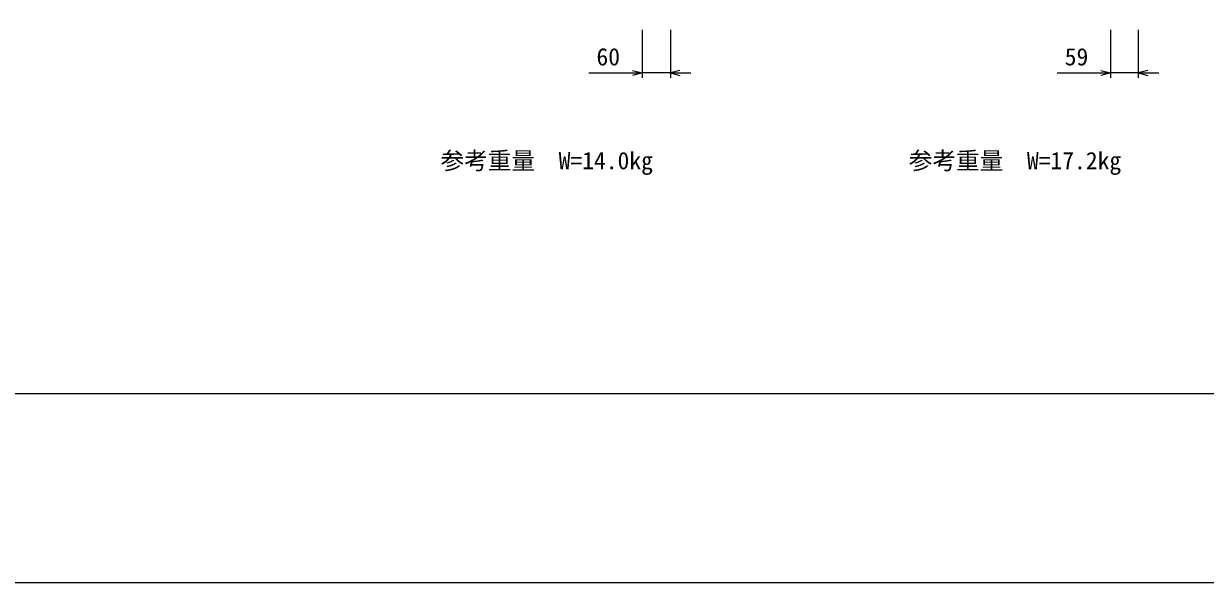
# Model space of a CAD drawing. Units: millimetres, scale not verified. Extents: x -8400 to 8400, y -5940 to 5940.
# Drawn here: x 1033 to 3535, y -5940 to -4757 of the extents above; entities that cross this region are included whole.
import ezdxf
from ezdxf.enums import TextEntityAlignment as Align

# ---------------------------------------------------------------- set-up
doc = ezdxf.new("R2010")
doc.units = ezdxf.units.MM
doc.header["$LTSCALE"] = 20
for name, color, linetype, lineweight in [('0-0_DIM', 7, 'Continuous', 25), ('0-1_Defpoints', 5, 'Continuous', 25), ('0-5_TXT', 7, 'Continuous', 25), ('0-6_WAKU', 3, 'Continuous', 13)]:
    doc.layers.add(name, color=color, linetype=linetype, lineweight=lineweight)
doc.styles.add('ＭＳ ゴシック', font='')
doc.styles.get('ＭＳ ゴシック').set_extended_font_data('MS Gothic')

msp = doc.modelspace()

# ---------------------------------------------------------------- linework, layer by layer
at = {"layer": '0-0_DIM'}
for p, q in [((2342.18, -4770), (2342.18, -4871.59)), ((2402.18, -4770), (2402.18, -4871.59)), ((3333.55, -4770), (3333.55, -4871.59)), ((3392.55, -4770), (3392.55, -4871.59)), ((2229.57, -4861.59), (2342.18, -4861.59)), ((2402.18, -4861.59), (2342.18, -4861.59)), ((2402.18, -4861.59), (2445.65, -4861.59)), ((3220.94, -4861.59), (3333.55, -4861.59)), ((3392.55, -4861.59), (3333.55, -4861.59)), ((3392.55, -4861.59), (3436.02, -4861.59))]:
    msp.add_line(p, q, dxfattribs=at)
for points in [[(2322.18, -4856.23), (2342.18, -4861.59), (2322.18, -4866.95)], [(2422.18, -4856.23), (2402.18, -4861.59), (2422.18, -4866.95)], [(3313.55, -4856.23), (3333.55, -4861.59), (3313.55, -4866.95)], [(3412.55, -4856.23), (3392.55, -4861.59), (3412.55, -4866.95)]]:
    msp.add_lwpolyline(points, dxfattribs=at)
at = {"layer": '0-1_Defpoints'}
msp.add_lwpolyline([(-8400, -5940), (8400, -5940), (8400, 5940), (-8400, 5940)], close=True, dxfattribs=at)
at = {"layer": '0-6_WAKU'}
msp.add_lwpolyline([(-8000, -5540), (8000, -5540), (8000, 5540), (-8000, 5540)], close=True, dxfattribs=at)

# ---------------------------------------------------------------- texts
at = {"layer": '0-0_DIM', "style": 'ＭＳ ゴシック'}
for s, p in [('60', (2245.54, -4856.59)), ('59', (3236.91, -4856.59))]:
    msp.add_text(s, height=36.66, dxfattribs=at).set_placement(p, align=Align.BOTTOM_LEFT)
at = {"layer": '0-5_TXT', "style": 'ＭＳ ゴシック'}
for s, p in [('参考重量\u3000W=14.0kg', (1915.49, -5076.46)), ('参考重量\u3000W=17.2kg', (2906.86, -5076.46))]:
    msp.add_text(s, height=36.66, dxfattribs=at).set_placement(p, align=Align.BOTTOM_LEFT)

doc.saveas('drawing.dxf')
